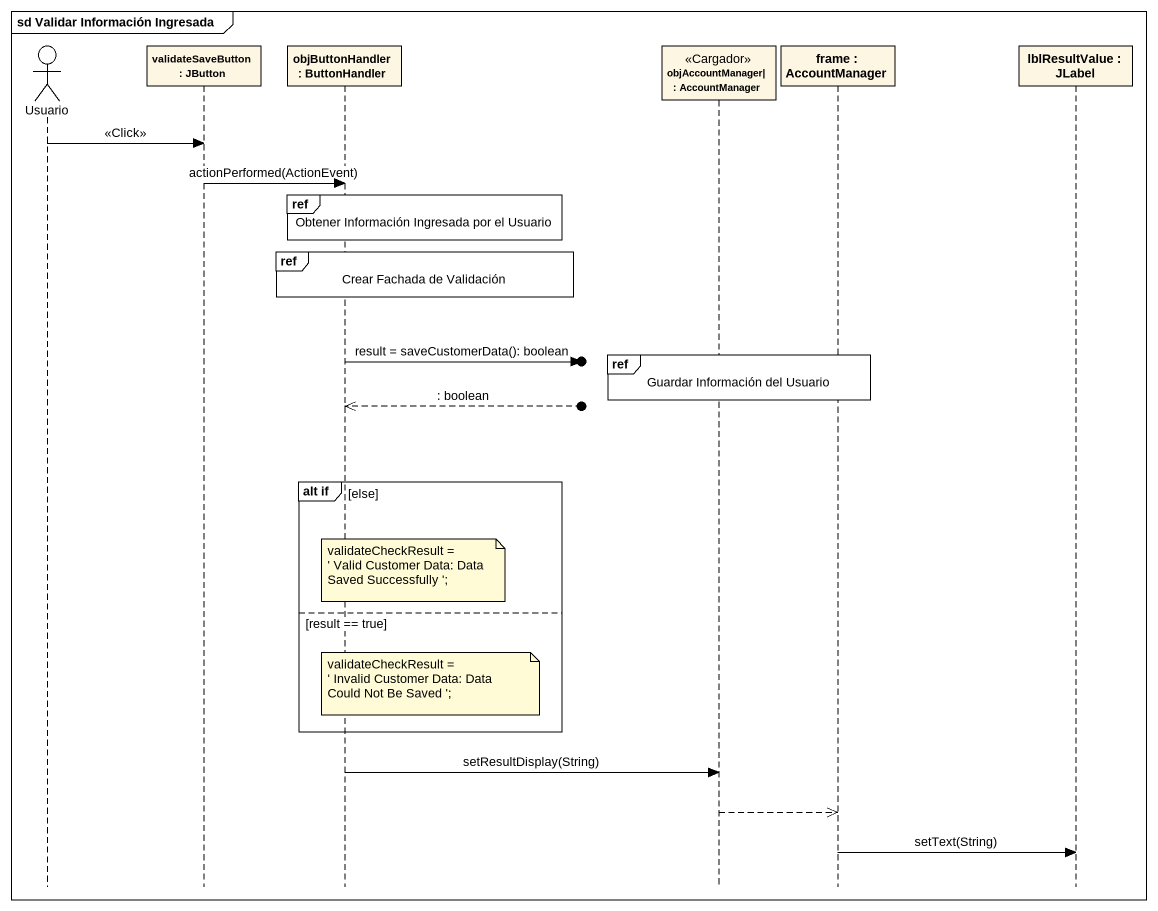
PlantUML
@startuml
mainframe sd Validar Información Ingresada
hide footbox
actor Usuario
participant "validateSaveButton : JButton" as validateSaveButton
participant "objButtonHandler : ButtonHandler" as objButtonHandler
participant "objAccountManager| : AccountManager" as objAccountManager <<Cargador>>
participant "frame : AccountManager" as frame_
participant "lblResultValue : JLabel" as lblResultValue

Usuario -> validateSaveButton : <<Click>>
validateSaveButton -> objButtonHandler : actionPerformed(ActionEvent)
ref over objButtonHandler : Obtener Información Ingresada por el Usuario
ref over objButtonHandler : Crear Fachada de Validación
ref over objAccountManager, frame_ : Guardar Información del Usuario
objButtonHandler ->o] : result = saveCustomerData(): boolean
objButtonHandler <<--o] : : boolean
group alt if [else]
  note over objButtonHandler
    validateCheckResult =
    ~' Valid Customer Data: Data Saved Successfully ';
  end note
else result == true
  note over objButtonHandler
    validateCheckResult =
    ~' Invalid Customer Data: Data Could Not Be Saved ';
  end note
end
objButtonHandler -> objAccountManager : setResultDisplay(String)
objAccountManager -->> frame_
frame_ -> lblResultValue : setText(String)
@enduml
